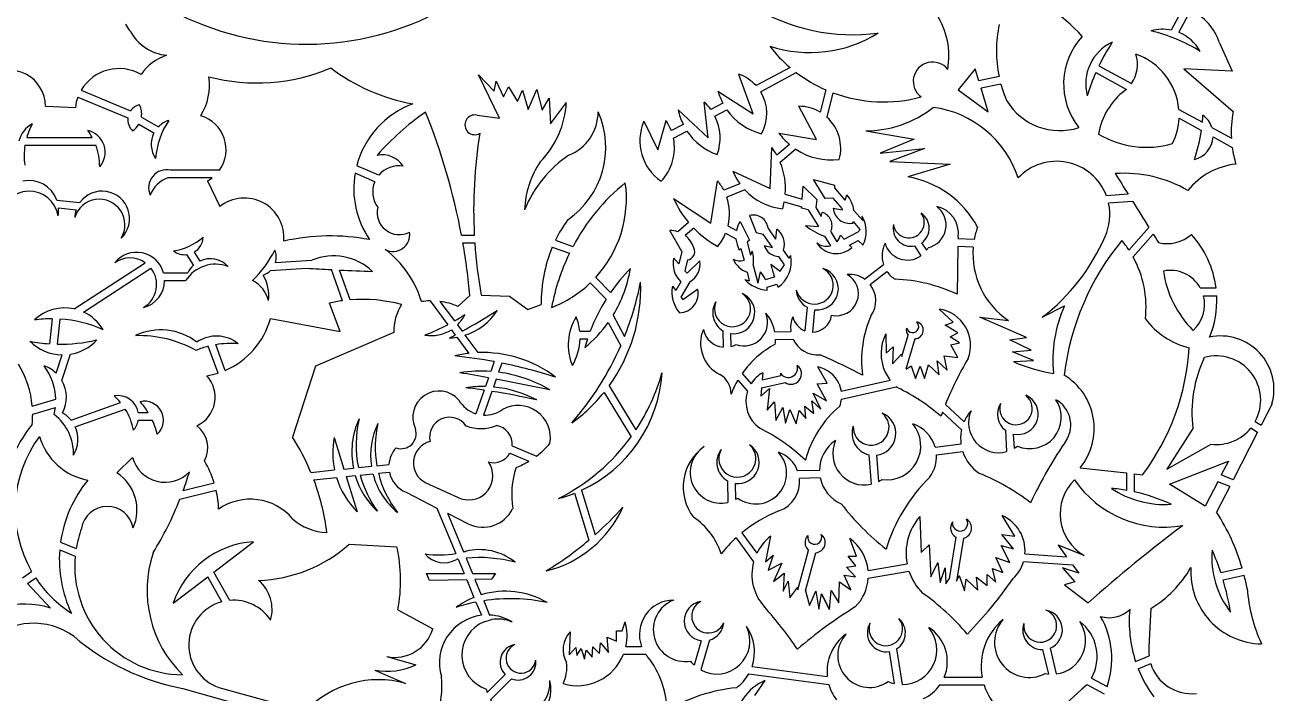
# Model space of a CAD drawing. Header units: millimetres. Extents: x 301 to 484, y 179 to 352.
# Drawn here: x 451.07 to 483.74, y 302.05 to 319.51 of the extents above; entities that cross this region are included whole.
import ezdxf

# ---------------------------------------------------------------- set-up
doc = ezdxf.new("R2010")
doc.units = ezdxf.units.MM

msp = doc.modelspace()

# ---------------------------------------------------------------- linework, layer by layer
for p, q in [((481.357, 319.956), (481.048, 319.377)), ((481.549, 319.89), (481.244, 319.319)), ((482.307, 319.044), (482.643, 318.307)), ((463.479, 317.077), (462.933, 318.206)), ((462.933, 318.206), (463.342, 317.785)), ((470.115, 317.193), (469.745, 318.221)), ((471.08, 318.401), (470.191, 317.928)), ((471.249, 318.265), (470.313, 317.766)), ((475.921, 318.369), (475.481, 317.819)), ((476.019, 318.05), (475.921, 318.369)), ((476.548, 318.161), (476.019, 318.05)), ((479.075, 318.265), (479.876, 317.827)), ((479.159, 318.447), (480.009, 317.982)), ((482.643, 318.307), (481.379, 318.363)), ((481.379, 318.363), (482.666, 317.251)), ((463.342, 317.785), (463.392, 318.045)), ((463.392, 318.045), (463.591, 317.636)), ((463.591, 317.636), (463.715, 317.896)), ((463.715, 317.896), (463.951, 317.512)), ((464.236, 317.301), (464.46, 317.822)), ((464.46, 317.822), (464.596, 317.288)), ((475.481, 317.819), (476.265, 317.241)), ((476.594, 317.966), (476.077, 317.858)), ((476.265, 317.241), (476.077, 317.858)), ((452.455, 317.625), (453.764, 317.083)), ((452.542, 317.806), (453.836, 317.269)), ((463.951, 317.512), (464.087, 317.809)), ((464.087, 317.809), (464.236, 317.301)), ((464.596, 317.288), (464.783, 317.598)), ((464.783, 317.598), (464.82, 316.929)), ((468.936, 316.564), (468.836, 317.493)), ((469.195, 317.782), (470.115, 317.193)), ((472.015, 317.816), (471.87, 317.232)), ((472.202, 317.74), (472.044, 317.103)), ((451.608, 317.391), (452.39, 317.355)), ((464.82, 316.929), (465.23, 317.487)), ((468.156, 317.293), (468.936, 316.564)), ((469.322, 317.466), (469.01, 317.299)), ((469.114, 317.129), (469.427, 317.295)), ((471.773, 316.514), (471.312, 317.387)), ((481.248, 317.305), (481.863, 316.968)), ((454.05, 316.915), (454.444, 316.69)), ((454.119, 317.106), (454.563, 316.853)), ((462.895, 317.152), (463.479, 317.077)), ((467.257, 316.994), (467.627, 316.245)), ((467.627, 316.245), (467.837, 317.014)), ((468.285, 316.914), (467.976, 316.749)), ((481.253, 317.074), (481.823, 316.762)), ((451.118, 316.567), (452.834, 316.567)), ((468.033, 316.553), (468.384, 316.74)), ((470.79, 316.684), (471.773, 316.514)), ((473.058, 316.743), (474.33, 316.526)), ((474.33, 316.526), (473.436, 316.16)), ((481.823, 316.762), (481.836, 316.755)), ((482.112, 316.832), (482.622, 316.553)), ((482.144, 316.587), (482.644, 316.313)), ((451.073, 316.367), (452.925, 316.367)), ((470.559, 315.24), (470.607, 316.308)), ((471.068, 316.385), (470.736, 316.105)), ((471.233, 316.262), (470.825, 315.918)), ((473.436, 316.16), (474.594, 316.286)), ((474.594, 316.286), (473.688, 315.943)), ((473.688, 315.943), (475.27, 315.874)), ((475.27, 315.874), (474.158, 315.542)), ((456.162, 315.717), (454.882, 315.717)), ((460.22, 315.415), (459.705, 315.635)), ((460.326, 315.588), (459.748, 315.834)), ((469.588, 315.689), (470.559, 315.24)), ((455.971, 315.517), (454.808, 315.517)), ((455.845, 315.435), (456.171, 314.764)), ((469.005, 314.331), (469.187, 315.434)), ((469.765, 315.362), (469.345, 315.195)), ((471.401, 314.96), (471.426, 315.297)), ((471.426, 315.297), (471.782, 314.95)), ((471.696, 315.476), (472.244, 315.327)), ((472, 314.98), (471.696, 315.476)), ((472.244, 315.327), (472.24, 315.26)), ((472.522, 314.932), (472.24, 315.26)), ((451.906, 314.934), (452.509, 314.87)), ((468.034, 314.974), (469.005, 314.331)), ((469.897, 315.199), (469.423, 315.011)), ((470.93, 314.886), (471.386, 314.756)), ((470.956, 315.087), (471.401, 314.96)), ((471.782, 314.95), (471.753, 314.738)), ((472.209, 314.988), (472, 314.98)), ((472.453, 314.705), (472.209, 314.988)), ((472.522, 314.932), (472.564, 315.074)), ((479.922, 315.089), (479.354, 315.048)), ((480.042, 314.897), (479.412, 314.852)), ((451.95, 314.729), (452.412, 314.679)), ((471.384, 314.72), (471.386, 314.756)), ((471.554, 314.679), (471.384, 314.72)), ((471.554, 314.679), (471.823, 314.246)), ((471.753, 314.738), (471.896, 314.508)), ((471.896, 314.508), (471.923, 314.613)), ((472.209, 314.724), (472.445, 314.677)), ((472.445, 314.677), (472.453, 314.705)), ((472.98, 314.398), (472.751, 314.664)), ((468.428, 314.347), (468.148, 314.106)), ((469.457, 314.265), (469.68, 314.141)), ((469.772, 314.373), (470.02, 313.89)), ((470.02, 314.53), (470.197, 314.086)), ((471.482, 314.271), (471.823, 314.246)), ((472.912, 314.169), (472.737, 314.373)), ((462.489, 314.016), (462.824, 314.016)), ((468.246, 313.595), (467.935, 314.137)), ((468.562, 314.199), (468.338, 314.006)), ((469.395, 314.071), (469.666, 313.92)), ((470.197, 314.086), (470.373, 314.046)), ((470.619, 313.696), (470.373, 314.046)), ((470.711, 313.913), (470.505, 314.206)), ((470.711, 313.913), (470.735, 314.178)), ((471.978, 313.995), (472.136, 313.742)), ((472.143, 314.109), (472.306, 313.847)), ((472.398, 314.019), (472.498, 313.911)), ((472.498, 313.911), (472.864, 314.107)), ((475.897, 313.907), (475.469, 313.919)), ((475.477, 313.964), (475.476, 313.919)), ((480.465, 314.222), (479.942, 313.63)), ((480.576, 314.046), (480.05, 313.451)), ((455.494, 313.573), (455.645, 313.34)), ((462.525, 313.816), (462.836, 313.816)), ((464.863, 313.701), (465.312, 313.545)), ((464.946, 313.884), (465.404, 313.725)), ((468.246, 313.595), (468.169, 313.268)), ((469.797, 313.673), (469.752, 313.629)), ((469.797, 313.673), (469.877, 313.363)), ((470.02, 313.89), (469.962, 313.834)), ((469.962, 313.834), (470.049, 313.498)), ((470.404, 313.744), (470.619, 313.696)), ((471.057, 313.42), (470.911, 313.629)), ((472.639, 313.76), (472.858, 313.877)), ((472.639, 313.76), (472.697, 313.698)), ((472.988, 313.754), (472.858, 313.877)), ((474.336, 313.735), (474.501, 313.477)), ((474.522, 313.815), (474.647, 313.622)), ((475.472, 313.719), (475.449, 312.473)), ((475.871, 313.708), (475.472, 313.719)), ((452.359, 312.089), (454.217, 313.297)), ((455.297, 313.509), (455.479, 313.229)), ((457.62, 313.305), (458.575, 313.365)), ((468.037, 313.415), (468.169, 313.268)), ((468.398, 313.369), (468.332, 313.086)), ((468.389, 313.022), (468.723, 313.344)), ((470.578, 313.26), (470.819, 313.078)), ((470.935, 313.246), (470.786, 313.459)), ((470.819, 313.078), (470.935, 313.246)), ((471.057, 313.42), (471.101, 313.483)), ((473.028, 312.869), (473.524, 313.254)), ((452.602, 312.008), (454.367, 313.156)), ((454.697, 313.036), (455.334, 313.036)), ((457.497, 313.096), (458.438, 313.156)), ((459.373, 312.304), (459.087, 313.118)), ((459.577, 312.326), (459.302, 313.107)), ((468.332, 313.086), (468.389, 313.022)), ((469.957, 313.051), (470.014, 312.828)), ((470.117, 313.233), (470.236, 312.77)), ((470.243, 312.768), (470.305, 313.061)), ((470.434, 312.855), (470.67, 312.93)), ((473.175, 312.73), (473.614, 313.071)), ((454.725, 312.836), (455.275, 312.836)), ((465.857, 312.769), (466.271, 312.344)), ((465.997, 312.912), (466.383, 312.515)), ((468.004, 312.685), (468.095, 312.569)), ((468.227, 312.795), (468.095, 312.569)), ((468.462, 312.8), (468.228, 312.4)), ((468.276, 312.339), (468.663, 312.608)), ((469.899, 312.858), (470.014, 312.828)), ((470.236, 312.77), (470.243, 312.768)), ((470.482, 312.66), (470.735, 312.74)), ((481.804, 312.644), (482.221, 312.644)), ((461.667, 312.3), (462.127, 311.677)), ((461.926, 312.286), (462.303, 311.775)), ((462.396, 312.157), (462.709, 312.437)), ((463.007, 312.45), (463.74, 312.426)), ((463.74, 312.426), (464.224, 312.078)), ((468.228, 312.4), (468.276, 312.339)), ((481.891, 312.43), (482.239, 312.43)), ((459.318, 311.497), (459.039, 312.244)), ((464.224, 312.078), (464.571, 312.202)), ((471.53, 312.132), (471.465, 311.52)), ((471.724, 312.07), (471.663, 311.484)), ((475.348, 311.745), (474.979, 312.083)), ((477.676, 311.872), (478.258, 312.171)), ((451.787, 311.833), (451.713, 311.179)), ((451.987, 311.826), (451.913, 311.17)), ((457.493, 311.842), (459.318, 311.497)), ((462.38, 311.671), (462.502, 311.505)), ((466.327, 311.737), (466.652, 311.128)), ((466.452, 311.928), (466.752, 311.366)), ((469.525, 311.631), (469.525, 311.625)), ((475.14, 311.669), (475.348, 311.745)), ((475.47, 311.462), (475.14, 311.669)), ((477.26, 311.344), (476.041, 311.873)), ((476.041, 311.873), (476.789, 311.789)), ((477.676, 311.872), (477.676, 311.872)), ((477.676, 311.872), (477.676, 311.872)), ((460.717, 311.476), (458.667, 310.593)), ((462.223, 311.546), (462.325, 311.408)), ((462.368, 311.35), (462.68, 310.929)), ((462.579, 311.402), (462.914, 310.948)), ((465.582, 311.506), (465.854, 311.506)), ((465.59, 311.306), (465.783, 311.306)), ((469.326, 311.521), (469.329, 311.09)), ((469.527, 311.449), (469.529, 311.104)), ((470.684, 311.493), (471.103, 311.496)), ((470.702, 311.293), (471.163, 311.296)), ((473.582, 311.439), (473.59, 310.932)), ((474.002, 310.846), (474.165, 311.401)), ((474.116, 310.524), (474.348, 311.313)), ((475.271, 311.362), (475.47, 311.462)), ((475.509, 311.201), (475.271, 311.362)), ((476.831, 311.285), (477.26, 311.344)), ((477.386, 311.016), (476.831, 311.285)), ((456.121, 310.414), (455.865, 311.114)), ((456.309, 310.483), (456.063, 311.156)), ((465.714, 311.077), (465.714, 311.077)), ((473.59, 310.932), (473.774, 311.101)), ((473.774, 311.101), (473.759, 310.656)), ((475.286, 311.155), (475.509, 311.201)), ((475.47, 310.817), (475.286, 311.155)), ((476.898, 310.966), (477.386, 311.016)), ((477.445, 310.739), (476.898, 310.966)), ((451.889, 310.408), (452.045, 310.89)), ((452.037, 310.218), (452.261, 310.906)), ((463.345, 310.712), (463.255, 310.456)), ((463.543, 310.673), (463.459, 310.435)), ((473.759, 310.656), (473.997, 310.909)), ((473.997, 310.909), (474.002, 310.846)), ((474.595, 310.273), (474.703, 310.633)), ((474.703, 310.633), (474.979, 310.365)), ((474.979, 310.365), (474.925, 310.733)), ((474.925, 310.733), (475.186, 310.487)), ((475.186, 310.487), (475.11, 310.863)), ((475.11, 310.863), (475.47, 310.817)), ((476.924, 310.714), (477.445, 310.739)), ((458.667, 310.593), (458.067, 308.738)), ((469.826, 310.4), (470.062, 310.135)), ((470.365, 310.423), (470.35, 310.238)), ((470.35, 310.238), (470.836, 310.347)), ((472.049, 310.153), (471.805, 310.577)), ((473.568, 310.44), (473.673, 310.261)), ((474.113, 310.514), (474.25, 310.602)), ((474.25, 310.602), (474.357, 310.273)), ((474.357, 310.273), (474.48, 310.595)), ((474.48, 310.595), (474.595, 310.273)), ((463.196, 310.29), (463.114, 310.061)), ((463.395, 310.253), (463.322, 310.048)), ((466.346, 310.079), (467.05, 308.929)), ((469.714, 310.226), (469.969, 309.938)), ((470.332, 310.029), (470.314, 309.807)), ((470.314, 309.807), (470.545, 310.012)), ((470.332, 310.029), (470.951, 310.168)), ((470.545, 310.012), (470.481, 309.447)), ((471.792, 310.128), (472.049, 310.153)), ((472.037, 309.691), (471.792, 310.128)), ((472.361, 310.13), (472.418, 309.938)), ((472.418, 309.937), (473.698, 310.227)), ((472.425, 309.734), (473.859, 310.058)), ((451.264, 309.547), (451.882, 309.729)), ((463.081, 309.966), (462.863, 309.35)), ((463.282, 309.935), (463.062, 309.314)), ((466.216, 309.909), (466.925, 308.75)), ((470.481, 309.447), (470.674, 309.665)), ((470.674, 309.665), (470.712, 309.177)), ((471.702, 309.357), (471.651, 309.691)), ((471.651, 309.691), (471.882, 309.473)), ((471.882, 309.473), (471.689, 309.884)), ((471.689, 309.884), (472.037, 309.691)), ((451.274, 309.341), (451.872, 309.517)), ((452.278, 309.184), (453.573, 309.643)), ((452.387, 309.011), (453.694, 309.474)), ((454.037, 309.38), (454.295, 309.38)), ((470.712, 309.177), (470.892, 309.511)), ((470.892, 309.511), (470.957, 309.1)), ((470.957, 309.1), (471.072, 309.46)), ((471.072, 309.46), (471.239, 309.087)), ((471.239, 309.087), (471.317, 309.434)), ((471.317, 309.434), (471.497, 309.229)), ((471.497, 309.229), (471.471, 309.55)), ((471.471, 309.55), (471.702, 309.357)), ((475.066, 309.394), (475.564, 308.93)), ((475.144, 309.595), (475.631, 309.141)), ((483.684, 309.607), (483.398, 309.049)), ((454.037, 309.18), (454.403, 309.18)), ((475.754, 309.026), (475.773, 309.009)), ((483.243, 309.144), (483.398, 309.049)), ((459.159, 308.727), (459.415, 307.906)), ((476.712, 308.918), (476.744, 308.361)), ((476.918, 308.821), (476.94, 308.445)), ((481.616, 308.966), (480.93, 307.899)), ((483.307, 308.87), (482.67, 307.626)), ((483.131, 308.978), (483.307, 308.87)), ((463.814, 308.513), (464.452, 308.245)), ((474.877, 308.476), (475.551, 308.561)), ((474.91, 308.279), (475.595, 308.365)), ((480.93, 307.899), (482.095, 308.554)), ((453.887, 308.207), (453.474, 307.808)), ((460.274, 307.992), (460.592, 308.024)), ((463.754, 308.321), (464.253, 308.112)), ((473.138, 308.279), (473.198, 307.508)), ((473.339, 308.267), (473.393, 307.578)), ((481.006, 307.506), (482.544, 308.115)), ((482.544, 308.115), (482.357, 307.753)), ((458.551, 307.819), (459.165, 307.881)), ((459.415, 307.906), (459.661, 307.93)), ((459.476, 307.711), (459.71, 307.734)), ((459.476, 307.711), (459.763, 306.789)), ((459.791, 307.943), (460.133, 307.978)), ((459.838, 307.747), (460.173, 307.781)), ((460.316, 307.795), (460.604, 307.824)), ((471.849, 307.871), (471.276, 307.86)), ((478.669, 307.938), (479.883, 307.804)), ((479.883, 307.804), (479.883, 307.348)), ((480.083, 307.782), (480.301, 307.757)), ((480.083, 307.782), (480.083, 307.309)), ((482.67, 307.626), (482.357, 307.753)), ((455.212, 307.348), (456.02, 307.545)), ((458.628, 307.626), (459.216, 307.685)), ((461.552, 307.547), (462.483, 307.129)), ((469.442, 307.6), (469.452, 307.034)), ((469.643, 307.531), (469.651, 307.109)), ((471.869, 307.672), (471.324, 307.661)), ((481.934, 306.934), (481.006, 307.506)), ((482.264, 307.574), (481.934, 306.934)), ((482.579, 307.447), (482.235, 306.777)), ((482.579, 307.447), (482.264, 307.574)), ((455.126, 307.121), (456.071, 307.352)), ((461.039, 307.299), (461.847, 306.887)), ((465.443, 307.271), (465.817, 306.046)), ((465.628, 307.35), (465.982, 306.189)), ((461.847, 306.887), (462.34, 305.697)), ((462.118, 306.749), (462.666, 306.469)), ((462.121, 306.748), (462.54, 305.739)), ((474.47, 306.661), (474.512, 305.727)), ((476.956, 306.149), (476.624, 306.689)), ((469.67, 306.111), (470.126, 305.482)), ((469.822, 306.242), (470.211, 305.706)), ((470.573, 306.149), (470.44, 305.477)), ((472.821, 305.625), (472.644, 306.089)), ((475.417, 306.128), (475.238, 305.036)), ((475.615, 306.099), (475.431, 304.973)), ((476.928, 305.817), (476.617, 306.197)), ((476.617, 306.197), (476.956, 306.149)), ((451.981, 305.791), (452.387, 305.625)), ((452.004, 305.997), (452.414, 305.83)), ((456.011, 305.211), (457.046, 306.006)), ((459.555, 305.941), (460.8, 305.87)), ((471.283, 304.75), (471.566, 305.78)), ((474.512, 305.727), (474.719, 305.921)), ((474.719, 305.921), (474.761, 305.09)), ((476.831, 305.464), (476.603, 305.907)), ((476.603, 305.907), (476.928, 305.817)), ((478.772, 305.646), (478.088, 305.912)), ((478.088, 305.912), (478.312, 305.612)), ((462.401, 305.551), (462.558, 305.172)), ((462.607, 305.576), (462.775, 305.172)), ((470.44, 305.477), (470.637, 305.654)), ((470.637, 305.654), (470.509, 305.26)), ((470.509, 305.26), (470.865, 305.447)), ((470.865, 305.447), (470.647, 304.964)), ((471.482, 304.72), (471.757, 305.719)), ((472.801, 305.378), (472.603, 305.625)), ((472.603, 305.625), (472.821, 305.625)), ((473.122, 305.256), (474.139, 305.431)), ((474.761, 305.09), (474.948, 305.464)), ((474.948, 305.464), (475.003, 304.938)), ((476.644, 305.201), (476.464, 305.595)), ((476.464, 305.595), (476.831, 305.464)), ((477.187, 305.489), (478.47, 305.401)), ((477.224, 305.687), (478.312, 305.612)), ((451.004, 305.061), (451.247, 305.229)), ((454.95, 304.396), (455.851, 305.088)), ((456.22, 304.436), (455.851, 305.088)), ((456.429, 304.473), (456.011, 305.211)), ((461.573, 305.172), (462.558, 305.172)), ((461.649, 304.991), (461.573, 305.172)), ((462.775, 305.172), (463.377, 305.172)), ((463.377, 305.172), (463.272, 305.029)), ((470.647, 304.964), (470.924, 305.181)), ((470.924, 305.181), (470.904, 304.717)), ((472.673, 304.746), (472.495, 305.131)), ((472.495, 305.131), (472.791, 305.092)), ((472.554, 305.339), (472.801, 305.378)), ((472.791, 305.092), (472.554, 305.339)), ((473.125, 305.054), (474.19, 305.237)), ((475.003, 304.938), (475.135, 305.319)), ((475.135, 305.319), (475.156, 304.904)), ((475.431, 304.973), (475.502, 305.125)), ((475.502, 305.125), (475.64, 304.724)), ((475.987, 304.737), (475.959, 305.083)), ((475.959, 305.083), (476.236, 304.862)), ((476.236, 304.862), (476.236, 305.146)), ((476.236, 305.146), (476.464, 304.952)), ((476.464, 304.952), (476.374, 305.305)), ((476.374, 305.305), (476.644, 305.201)), ((478.634, 305.181), (478.208, 305.327)), ((478.208, 305.327), (478.527, 304.955)), ((478.47, 305.401), (478.634, 305.181)), ((482.343, 305.202), (482.902, 305.327)), ((482.403, 305.011), (482.955, 305.134)), ((451.142, 304.913), (451.353, 305.059)), ((451.737, 304.273), (451.142, 304.913)), ((462.624, 305.013), (461.649, 304.991)), ((462.624, 305.013), (462.815, 304.552)), ((463.272, 305.029), (462.838, 305.018)), ((462.838, 305.018), (463.004, 304.619)), ((470.904, 304.717), (471.033, 304.973)), ((471.033, 304.973), (471.072, 304.539)), ((471.072, 304.539), (471.28, 304.816)), ((471.28, 304.816), (471.283, 304.75)), ((472.356, 304.411), (472.376, 304.954)), ((472.376, 304.954), (472.673, 304.746)), ((475.156, 304.904), (475.238, 305.036)), ((475.64, 304.724), (475.689, 305.028)), ((475.689, 305.028), (475.987, 304.737)), ((478.527, 304.955), (478.261, 304.875)), ((478.261, 304.875), (478.873, 304.41)), ((462.867, 304.427), (463.01, 304.082)), ((463.069, 304.463), (463.224, 304.089)), ((471.482, 304.72), (471.586, 304.342)), ((471.586, 304.342), (471.754, 304.717)), ((471.754, 304.717), (471.833, 304.243)), ((471.833, 304.243), (471.902, 304.648)), ((471.902, 304.648), (472.109, 304.233)), ((472.109, 304.233), (471.902, 304.648)), ((472.109, 304.233), (472.159, 304.727)), ((472.159, 304.727), (472.356, 304.411)), ((460.823, 304.223), (461.736, 303.726)), ((480.514, 304.259), (480.464, 303.261)), ((463.08, 303.912), (463.273, 303.969)), ((466.688, 303.68), (466.765, 303.915)), ((465.334, 303.652), (465.301, 303.052)), ((466.33, 303.111), (466.298, 303.509)), ((466.298, 303.509), (466.542, 303.404)), ((466.542, 303.404), (466.542, 303.68)), ((466.542, 303.68), (466.688, 303.68)), ((465.301, 303.052), (465.482, 303.241)), ((465.482, 303.241), (465.507, 303.036)), ((465.507, 303.036), (465.614, 303.217)), ((465.614, 303.217), (465.704, 302.937)), ((465.704, 302.937), (465.747, 303.17)), ((465.747, 303.17), (465.906, 302.989)), ((465.906, 302.989), (465.92, 303.261)), ((465.92, 303.261), (466.094, 303.087)), ((466.094, 303.087), (466.127, 303.363)), ((466.127, 303.363), (466.33, 303.111)), ((466.788, 303.268), (467.197, 303.268)), ((468.76, 303.418), (468.574, 302.779)), ((468.973, 303.433), (468.747, 302.655)), ((473.676, 303.133), (473.806, 302.297)), ((473.867, 303.205), (474.012, 302.273)), ((477.683, 303.186), (477.838, 302.546)), ((477.879, 303.224), (478.043, 302.549)), ((460.539, 303.003), (461.298, 302.79)), ((466.728, 303.068), (467.302, 303.068)), ((480.117, 302.874), (480.468, 303.019)), ((480.185, 302.686), (480.511, 302.821)), ((460.219, 302.647), (461.025, 302.304)), ((463.16, 302.064), (463.627, 302.538)), ((470.001, 302.556), (472.092, 302.278)), ((470.086, 302.746), (472.053, 302.485)), ((455.2, 302.173), (457.388, 301.547)), ((456.146, 302.198), (457.498, 301.822)), ((463.251, 301.871), (463.795, 302.424)), ((470.421, 302.381), (470.154, 301.988)), ((475, 302.262), (476.155, 302.262)), ((475.111, 302.462), (476.105, 302.462)), ((478.845, 302.272), (479.298, 302.03)), ((478.96, 302.437), (479.372, 302.218))]:
    msp.add_line(p, q)
for centre, radius, start, end in [((475.437, 316.241), 4.43, 42.1448, 72.9582), ((458.432, 326.488), 7.48, 238.2326, 295.218), ((472.725, 324.272), 5.015, 238.2714, 277.5938), ((473.222, 318.703), 2.012, 349.921, 32.7182), ((481.014, 318.648), 1.352, 17.0419, 66.718), ((447.441, 315.201), 7.616, 33.1003, 34.6454), ((479.777, 318.835), 3.299, 167.8803, 191.7924), ((454.891, 319.923), 1.209, 207.7113, 264.6105), ((471.596, 322.189), 3.398, 252.0561, 301.8238), ((480.064, 317.97), 1.83, 137.1789, 218.5771), ((480.828, 318.287), 1.112, 78.5564, 105.9711), ((479.486, 315.068), 4.412, 58.3181, 76.4193), ((480.828, 318.287), 1.112, 28.7663, 68.0334), ((473.527, 321.276), 3.776, 217.9219, 229.5927), ((480.011, 317.973), 1.199, 114.8265, 195.06), ((483.989, 316.114), 5.364, 146.6615, 154.2152), ((455.14, 317.547), 1.226, 107.1657, 146.9717), ((474.807, 318.039), 0.504, 38.1676, 234.1206), ((479.285, 318.484), 0.881, 325.2485, 17.4592), ((479.56, 317.151), 1.695, 5.2108, 70.5077), ((450.662, 317.385), 0.946, 0.3829, 183.5978), ((453.533, 317.22), 1.151, 59.8237, 149.4197), ((454.364, 317.943), 1.534, 328.4934, 8.0364), ((457.137, 322.968), 4.971, 255.3958, 292.8663), ((462.152, 322.514), 5.152, 233.2317, 259.5464), ((469.39, 317.197), 1.084, 42.3959, 70.8858), ((473.527, 321.276), 3.776, 232.8956, 246.3854), ((483.989, 316.114), 5.364, 156.3568, 163.225), ((479.777, 318.835), 3.299, 195.268, 203.3021), ((479.285, 318.484), 0.881, 309.0126, 311.8771), ((453.533, 317.22), 1.151, 159.4007, 173.2663), ((467.989, 316.556), 1.263, 36.0509, 47.8658), ((470.744, 318.22), 1.609, 195.7981, 207.9573), ((469.39, 317.197), 1.084, 330.5811, 31.68), ((473.527, 321.276), 3.776, 249.4517, 285.1134), ((478.137, 318.382), 1.631, 211.5041, 287.6919), ((480.927, 316.362), 1.803, 127.0827, 170.5385), ((454.164, 317.035), 0.403, 103.2499, 144.3976), ((453.585, 317.191), 0.54, 350.9359, 25.8767), ((462.026, 315.236), 2.355, 110.0666, 165.2816), ((465.386, 311.656), 6.769, 124.5287, 138.9176), ((445.804, 310.887), 16.976, 10.623, 21.9519), ((462.842, 317.613), 2.391, 315.484, 356.9801), ((463.98, 316.306), 2.281, 304.3394, 24.1441), ((464.857, 317.233), 1.205, 291.1569, 0.2617), ((469.686, 317.599), 1.56, 191.3248, 206.0707), ((470.744, 318.22), 1.609, 215.0977, 255.2661), ((471.305, 316.285), 1.102, 59.1771, 89.6477), ((473.038, 319.655), 2.912, 270.3904, 307.8748), ((474.463, 314.657), 2.724, 18.403, 82.3472), ((485.606, 316.715), 2.989, 169.6708, 183.1053), ((451.595, 316.308), 0.701, 118.1351, 166.0224), ((452.812, 316.083), 1.762, 151.438, 164.0431), ((454.164, 317.035), 0.403, 173.1543, 226.5057), ((453.585, 317.191), 0.54, 303.8788, 329.2845), ((456.588, 315.855), 2.106, 146.5285, 175.3894), ((455.024, 316.394), 0.651, 107.2376, 135.1885), ((455.402, 316.252), 0.929, 324.8525, 73.1008), ((462.835, 316.901), 0.258, 76.5407, 301.42), ((468.438, 316.484), 1.286, 156.6596, 235.3541), ((466.799, 316.3), 1.259, 20.9181, 34.5356), ((467.989, 316.556), 1.263, 340.0332, 26.9491), ((471.305, 316.285), 1.102, 344.6172, 47.9052), ((479.56, 317.151), 1.695, 334.0607, 357.3993), ((477.274, 317.441), 4.614, 354.1117, 356.449), ((481.488, 316.627), 0.657, 18.1225, 53.508), ((451.394, 315.795), 1.634, 28.2134, 36.0561), ((452.582, 316.185), 0.587, 319.4467, 76.9149), ((455.024, 316.394), 0.651, 152.9673, 214.6803), ((475.229, 314.673), 12.423, 170.7016, 183.0312), ((466.799, 316.3), 1.259, 316.1079, 11.6141), ((469.686, 317.599), 1.56, 213.4234, 250.8883), ((472.173, 317.695), 1.713, 216.1532, 229.8448), ((480.405, 318.782), 2.468, 239.3885, 285.9714), ((477.274, 317.441), 4.614, 341.6867, 351.4429), ((481.488, 316.627), 0.657, 284.6277, 356.4458), ((452.812, 316.083), 1.762, 170.7109, 187.6557), ((451.394, 315.795), 1.634, 0.3055, 20.5102), ((469.125, 315.224), 1.837, 28.6534, 36.1536), ((472.173, 317.695), 1.713, 236.7169, 276.5324), ((485.606, 316.715), 2.989, 187.7358, 196.3376), ((460.422, 315.481), 0.638, 31.9332, 102.5378), ((467.146, 313.429), 3.26, 124.6626, 157.3637), ((466.579, 314.578), 2.444, 146.2473, 177.5353), ((469.125, 315.224), 1.837, 355.6996, 22.1983), ((478.054, 314.559), 1.389, 20.6091, 136.4248), ((482.945, 314.005), 1.881, 96.3336, 141.0583), ((454.778, 315.258), 0.471, 77.1458, 204.7552), ((462.026, 315.236), 2.355, 170.2378, 214.5274), ((460.847, 315.148), 0.681, 80.07, 139.8335), ((471.045, 316.266), 1.567, 201.5838, 215.2107), ((473.745, 313.05), 2.526, 27.7206, 80.5728), ((479.812, 312.299), 3.336, 59.9596, 93.8964), ((829.903, 533.838), 412.721, 211.91857, 212.00669), ((451.173, 314.67), 0.779, 19.8443, 101.7031), ((455.056, 314.81), 0.749, 109.3393, 160.4656), ((455.402, 316.252), 0.929, 298.4579, 307.7316), ((460.847, 315.148), 0.681, 156.9059, 216.2663), ((470.258, 311.129), 5.504, 129.2885, 151.8643), ((463.754, 314.974), 3.047, 317.4034, 7.8244), ((468.152, 314.579), 1.343, 27.2952, 39.5527), ((451.182, 314.403), 0.765, 8.7911, 174.8713), ((453.016, 314.285), 0.671, 328.8073, 162.7747), ((453.091, 314.452), 0.717, 314.1218, 144.3056), ((456.813, 313.956), 1.032, 354.8115, 128.4719), ((470.48, 316.074), 2.682, 204.2318, 220.0864), ((468.152, 314.579), 1.343, 346.475, 18.7517), ((471.045, 316.266), 1.567, 222.878, 264.2124), ((469.125, 315.224), 1.837, 343.6316, 349.3893), ((471.971, 314.556), 0.787, 7.8487, 41.1358), ((829.903, 533.838), 412.721, 212.03812, 212.14866), ((451.173, 314.67), 0.779, 348.8909, 4.3181), ((453.091, 314.452), 0.717, 161.4954, 177.4602), ((460.862, 314.612), 0.581, 166.6943, 297.5494), ((471.811, 314.264), 0.367, 335.0928, 72.2034), ((472.642, 314.76), 0.434, 184.7921, 281.3649), ((474.186, 314.349), 0.404, 187.5197, 36.7163), ((474.247, 314.199), 0.472, 305.7225, 56.1377), ((474.556, 314.281), 0.605, 282.8059, 53.314), ((474.767, 314.065), 0.717, 351.9405, 77.9116), ((478.054, 314.559), 1.389, 335.5299, 12.1595), ((468.297, 312.255), 3.726, 144.4188, 154.0808), ((470.417, 313.984), 0.754, 148.8889, 167.9754), ((470.12, 314.155), 0.388, 7.5739, 104.8478), ((472.523, 315.562), 1.659, 231.1236, 250.8298), ((471.971, 314.556), 0.787, 343.6622, 346.5627), ((472.26, 314.112), 0.811, 333.8145, 29.4245), ((472.546, 314.403), 0.434, 359.347, 14.346), ((474.247, 314.199), 0.472, 168.0983, 280.9364), ((477.967, 313.532), 2.104, 160.7713, 169.7223), ((454.692, 315.195), 1.612, 279.5148, 310.2565), ((455.251, 313.99), 0.483, 300.2739, 357.0151), ((459.056, 308.441), 5.556, 79.3211, 102.6359), ((460.699, 314.031), 0.437, 242.0137, 8.6353), ((467.952, 313.5), 0.637, 72.0889, 91.5029), ((467.952, 313.5), 0.637, 16.75, 52.6387), ((470.48, 316.074), 2.682, 224.3612, 241.1908), ((468.152, 314.579), 1.343, 320.4473, 337.7636), ((470.417, 313.984), 0.754, 184.8958, 208.0936), ((470.44, 313.781), 0.494, 342.0831, 53.41), ((472.028, 314.106), 0.38, 316.9539, 346.6148), ((472.546, 314.403), 0.434, 317.0955, 327.561), ((474.414, 316.104), 5.343, 307.6245, 336.6185), ((829.903, 533.838), 412.721, 212.1776, 212.21369), ((480.946, 314.738), 0.941, 255.7836, 312.0565), ((479.688, 312.32), 2.553, 7.2829, 42.3287), ((455.251, 313.99), 0.483, 232.7562, 275.53), ((454.929, 314.985), 3.003, 314.2909, 333.1537), ((457.139, 313.449), 0.503, 343.3222, 20.9609), ((458.86, 311.492), 2.702, 16.9562, 52.8074), ((445.804, 310.887), 16.976, 5.2403, 9.9369), ((475.229, 314.673), 12.423, 183.9553, 190.3074), ((468.297, 312.255), 3.726, 157.1697, 180.8081), ((468.374, 313.581), 0.213, 276.4752, 28.6696), ((469.765, 313.681), 0.338, 327.0387, 345.4105), ((469.376, 313.365), 0.752, 349.881, 17.9108), ((470.801, 313.877), 0.418, 198.4466, 267.9218), ((472.028, 314.106), 0.38, 228.5586, 286.398), ((472.287, 314.132), 0.597, 211.3021, 313.3474), ((474.219, 313.481), 0.731, 153.5963, 198.0591), ((474.15, 313.976), 0.61, 196.2062, 305.1476), ((474.15, 313.976), 0.61, 324.4502, 332.1459), ((477.967, 313.532), 2.104, 175.2018, 235.9551), ((485.06, 309.52), 6.865, 140.5863, 172.9843), ((477.678, 312.137), 2.712, 33.4171, 39.9666), ((453.993, 312.838), 0.732, 15.6765, 141.4857), ((453.821, 312.727), 0.694, 55.225, 125.2526), ((456.063, 312.312), 0.946, 69.8606, 146.6951), ((455.918, 312.749), 0.652, 43.8466, 114.8014), ((459.137, 311.978), 1.497, 46.9268, 112.0393), ((470.258, 311.129), 5.504, 153.9667, 169.5254), ((468.681, 313.274), 0.66, 167.6142, 226.5288), ((468.183, 313.269), 0.545, 300.7737, 7.9426), ((469.765, 313.681), 0.338, 238.4139, 289.2749), ((470.177, 313.656), 0.644, 204.0619, 250.0644), ((475.089, 314.339), 4.639, 193.4495, 197.6874), ((470.278, 313.333), 0.836, 305.7704, 10.3463), ((477.678, 312.137), 2.712, 353.5525, 28.9892), ((453.821, 312.727), 0.694, 300.5046, 38.1765), ((455.918, 312.749), 0.652, 132.457, 153.8338), ((457.139, 313.449), 0.503, 288.8657, 315.4962), ((456.402, 312.44), 1.045, 352.668, 30.6705), ((462.033, 368.502), 55.463, 266.284, 266.9547), ((462.033, 368.502), 55.463, 267.178, 268.0636), ((470.263, 309.835), 4.716, 135.3269, 145.3587), ((463.526, 313.72), 3.431, 328.5122, 350.4414), ((469.795, 312.595), 0.691, 22.0657, 42.388), ((471.719, 312.706), 0.491, 194.5703, 63.4778), ((471.793, 312.615), 0.55, 262.8228, 74.6937), ((472.293, 312.487), 0.575, 257.2509, 60.702), ((472.637, 312.306), 0.686, 55.2207, 95.2176), ((474.219, 313.481), 0.731, 214.1175, 237.4192), ((481.025, 312.202), 0.896, 29.5121, 101.744), ((483.58, 313.481), 2.767, 188.3456, 224.8246), ((453.993, 312.838), 0.732, 284.2715, 359.8254), ((455.918, 312.749), 0.652, 172.2952, 172.7091), ((456.654, 312.119), 0.807, 13.4149, 62.5422), ((463.754, 314.974), 3.047, 290.9895, 313.6407), ((462.848, 312.624), 4.326, 323.9673, 2.2249), ((459.447, 314.287), 7.867, 338.206, 349.0446), ((468.833, 312.532), 0.843, 169.5538, 220.1073), ((468.18, 312.488), 0.498, 270.9427, 13.9706), ((470.556, 313.477), 0.902, 223.2388, 265.4467), ((469.795, 312.595), 0.691, 358.4645, 5.3732), ((475.089, 314.339), 4.639, 200.1587, 201.2871), ((472.637, 312.306), 0.686, 324.6066, 38.24), ((473.689, 308.739), 4.128, 64.7752, 88.1067), ((459.906, 308.355), 3.984, 97.69, 102.5585), ((459.906, 308.355), 3.984, 75.2144, 94.7361), ((461.704, 310.559), 1.741, 91.2138, 98.5628), ((461.704, 310.559), 1.741, 66.5872, 82.6733), ((470.263, 309.835), 4.716, 147.8468, 159.2356), ((469.608, 311.992), 0.549, 148.6958, 239.1611), ((469.575, 312.096), 0.473, 157.3921, 57.4976), ((469.608, 311.992), 0.549, 261.5216, 66.1939), ((471.793, 312.615), 0.55, 183.3544, 241.4016), ((481.025, 312.202), 0.896, 311.4262, 14.7044), ((479.688, 312.32), 2.553, 337.7303, 2.4639), ((452.115, 310.946), 1.169, 77.9338, 132.9102), ((452.115, 310.946), 1.169, 31.0179, 65.3647), ((462.026, 311.503), 1.309, 147.4651, 181.2243), ((459.446, 316.754), 5.741, 299.8538, 303.0582), ((461.694, 312.376), 0.984, 314.1944, 333.8242), ((453.463, 327.849), 18.677, 298.9466, 302.2208), ((462.101, 312.895), 1.568, 287.7274, 327.3027), ((469.876, 311.743), 0.617, 250.6965, 22.3167), ((469.681, 311.301), 1.021, 10.8274, 41.4204), ((474.846, 311.136), 0.957, 339.096, 81.9684), ((481.461, 310.74), 3.508, 155.916, 185.5009), ((451.773, 308.526), 3.307, 89.7705, 97.8962), ((451.773, 308.526), 3.307, 66.0319, 86.2943), ((455.504, 312.381), 2.061, 292.9911, 344.836), ((459.446, 316.754), 5.741, 291.3186, 297.8399), ((466.636, 311.152), 1.358, 147.5889, 203.3536), ((464.145, 311.349), 1.446, 6.2452, 21.5373), ((463.526, 313.72), 3.431, 309.615, 324.7104), ((471.81, 311.601), 0.715, 156.7265, 188.4432), ((471.656, 311.999), 0.516, 192.9888, 248.3133), ((471.656, 311.999), 0.516, 270.7498, 351.819), ((475.886, 310.735), 2.936, 156.4209, 187.3049), ((474.283, 311.634), 0.162, 195.9, 45.9833), ((474.343, 311.535), 0.222, 271.4037, 76.0661), ((482.022, 313.071), 2.063, 216.9067, 255.7595), ((454.628, 310.003), 1.539, 52.2682, 115.5653), ((454.049, 308.288), 3.104, 61.1104, 91.57), ((456.082, 310.49), 0.892, 50.3957, 125.0724), ((461.694, 312.376), 0.984, 260.5526, 302.5207), ((453.463, 327.849), 18.677, 297.8087, 298.3273), ((462.101, 312.895), 1.568, 272.7268, 279.8011), ((464.145, 311.349), 1.446, 329.4053, 358.3064), ((470.263, 309.835), 4.716, 161.8133, 164.7294), ((469.646, 311.193), 0.907, 156.708, 243.8898), ((469.388, 311.675), 0.588, 192.1264, 264.2298), ((469.681, 311.301), 1.021, 352.5586, 359.5471), ((471.81, 311.601), 0.715, 205.2187, 274.6739), ((474.6, 310.925), 1.14, 153.2077, 205.1401), ((474.343, 311.535), 0.222, 165.8172, 217.1669), ((482.34, 309.987), 1.396, 344.2129, 101.9635), ((451.999, 315.354), 4.185, 258.9822, 266.0783), ((452.06, 312.105), 1.216, 224.9359, 269.3089), ((451.999, 315.354), 4.185, 268.8231, 283.1643), ((452.06, 312.105), 1.216, 279.5195, 317.2106), ((456.439, 308.907), 2.28, 104.5735, 112.9881), ((456.439, 308.907), 2.28, 84.6562, 99.4965), ((459.447, 314.287), 7.867, 318.8357, 336.3268), ((469.388, 311.675), 0.588, 283.8507, 298.9381), ((471.894, 308.942), 2.53, 118.3186, 144.8099), ((475.441, 311.418), 6.084, 323.0125, 356.7377), ((448.756, 309.329), 2.518, 4.9722, 31.5067), ((463.048, 307.815), 3.135, 96.7532, 103.6208), ((460.925, 297.707), 13.228, 79.4579, 83.9888), ((463.048, 307.815), 3.135, 52.6517, 92.449), ((460.925, 297.707), 13.228, 72.2836, 78.582), ((465.301, 295.681), 16.565, 62.402, 66.6419), ((483.104, 306.39), 8.581, 149.1215, 158.0724), ((478.614, 314.493), 4.141, 245.8986, 261.0288), ((484.923, 309.384), 3.333, 154.5248, 187.2206), ((482.23, 309.704), 1.158, 331.0532, 105.8267), ((451.277, 309.778), 0.879, 45.8495, 70.4111), ((450.391, 309.694), 1.491, 1.3444, 37.6987), ((455.224, 309.783), 0.823, 294.8658, 43.0811), ((455.504, 312.381), 2.061, 278.9509, 287.43), ((462.997, 306.92), 3.546, 85.8307, 98.9458), ((451.229, 244.995), 66.382, 79.61452, 80.27203), ((462.997, 306.92), 3.546, 59.5343, 82.5041), ((464.11, 310.647), 3.629, 294.7257, 356.378), ((462.661, 311.841), 5.266, 326.4363, 344.3194), ((468.957, 309.876), 0.58, 358.3611, 59.9502), ((470.789, 309.673), 0.862, 119.4806, 147.5873), ((471.034, 310.547), 0.246, 214.7738, 15.9791), ((471.106, 310.395), 0.275, 177.4507, 189.9807), ((471.106, 310.395), 0.275, 235.642, 53.3023), ((471.646, 309.811), 0.783, 24.0467, 78.2431), ((477.408, 308.965), 1.627, 320.8512, 58.9384), ((451.277, 309.778), 0.879, 332.4334, 30.061), ((463.038, 307.008), 3.054, 88.5608, 98.2197), ((460.299, 291.025), 19.144, 81.6433, 83.0922), ((463.038, 307.008), 3.054, 62.3302, 84.6546), ((451.229, 244.995), 66.382, 78.20812, 79.43973), ((471.894, 308.942), 2.53, 149.5146, 158.7351), ((474.6, 310.925), 1.14, 215.6101, 217.749), ((474.6, 310.925), 1.14, 229.4825, 231.9372), ((471.8, 305.619), 4.882, 48.6458, 64.5615), ((453.5, 309.281), 0.546, 10.448, 100.2626), ((452.355, 308.637), 1.58, 39.542, 48.4069), ((454.195, 309.181), 0.498, 312.6481, 103.1022), ((452.58, 308.327), 2.013, 31.5572, 41.7183), ((461.9, 309.259), 0.686, 41.0094, 206.1614), ((463.101, 310.102), 0.788, 209.8936, 252.4369), ((460.299, 291.025), 19.144, 77.4577, 81.0339), ((462.848, 312.624), 4.326, 305.6553, 321.128), ((470.789, 309.673), 0.862, 162.0986, 234.4352), ((471.646, 309.811), 0.783, 340.5153, 354.3569), ((471.646, 309.811), 0.783, 9.3044, 9.3591), ((476.989, 309.489), 0.427, 162.8143, 53.488), ((477.038, 309.34), 0.533, 257.0613, 67.3328), ((477.352, 309.258), 0.821, 246.5394, 33.9738), ((477.664, 309.056), 0.757, 330.3891, 60.8447), ((448.756, 309.329), 2.518, 354.1519, 0.2852), ((450.391, 309.694), 1.491, 345.9644, 353.2065), ((451.042, 308.303), 1.301, 358.3417, 52.2525), ((451.665, 308.68), 0.794, 39.4183, 60.5074), ((452.355, 308.637), 1.58, 10.2677, 31.9794), ((463.101, 310.102), 0.788, 267.2071, 305.6957), ((463.969, 308.723), 0.843, 349.6689, 118.9428), ((474.134, 307.441), 2.74, 129.7072, 165.305), ((473.201, 308.997), 0.468, 176.4941, 52.1194), ((473.274, 308.836), 0.573, 276.5361, 68.0105), ((483.104, 306.39), 8.581, 159.5101, 160.2975), ((476.638, 308.705), 1.097, 138.7969, 156.6172), ((476.534, 309.117), 0.785, 156.6972, 285.5171), ((477.038, 309.34), 0.533, 148.9694, 232.3926), ((454.321, 306.636), 3.912, 141.4836, 173.4683), ((451.665, 308.68), 0.794, 328.5503, 24.6004), ((453.5, 309.281), 0.546, 318.412, 349.3434), ((452.58, 308.327), 2.013, 14.032, 25.0857), ((455.124, 308.461), 0.727, 332.129, 52.1802), ((461.725, 308.343), 2.106, 155.4196, 191.3039), ((462.703, 308.536), 2.972, 166.7167, 191.5055), ((462.046, 308.262), 1.934, 154.3276, 188.4492), ((463.013, 308.473), 2.781, 166.982, 189.9677), ((462.176, 308.738), 0.522, 34.0144, 192.8064), ((462.992, 310.065), 1.103, 249.6518, 291.8545), ((463.328, 308.559), 0.488, 354.6772, 81.2174), ((473.274, 308.836), 0.573, 160.603, 256.2294), ((473.608, 308.511), 0.89, 261.8808, 39.9674), ((474.018, 308.232), 0.894, 15.8831, 72.275), ((454.023, 306.837), 3.208, 143.2379, 210.0788), ((453.007, 309.207), 1.617, 196.1706, 259.737), ((453.146, 305.556), 5.86, 22.7156, 32.8883), ((461.264, 308.32), 2.144, 169.0624, 191.8217), ((460.909, 308.832), 0.395, 250.9245, 18.3408), ((462.661, 311.841), 5.266, 296.67, 324.0582), ((468.058, 304.504), 4.993, 46.6752, 63.4706), ((476.638, 308.705), 1.097, 168.194, 187.5528), ((487.756, 302.17), 11.463, 145.3793, 154.9491), ((482.23, 309.704), 1.158, 263.3291, 321.1341), ((461.313, 307.969), 0.724, 137.5043, 175.6667), ((461.809, 308.064), 0.577, 104.1665, 243.6312), ((463.136, 309.989), 2.185, 307.0364, 319.5664), ((469.571, 307.435), 1.285, 124.7874, 217.7681), ((469.271, 307.816), 0.802, 122.689, 283.0407), ((469.718, 308.079), 0.553, 142.4607, 240.0466), ((469.702, 308.177), 0.485, 150.5065, 48.4019), ((469.718, 308.079), 0.553, 262.2075, 56.4477), ((472.794, 307.865), 0.945, 123.6643, 179.6488), ((473.02, 308.312), 0.823, 155.5839, 282.4658), ((476.638, 308.705), 1.097, 198.0617, 236.7468), ((476.534, 309.117), 0.785, 301.1037, 308.7698), ((454.734, 308.438), 0.878, 195.2632, 316.6879), ((453.42, 306.746), 2.72, 17.0791, 30.3686), ((462.679, 307.727), 0.629, 251.8096, 35.204), ((463.328, 308.559), 0.488, 253.9707, 330.8906), ((463.136, 309.989), 2.185, 290.8815, 300.7585), ((470.186, 307.797), 0.804, 233.9786, 42.7845), ((470.517, 307.574), 0.812, 20.658, 71.3444), ((474.018, 308.232), 0.894, 323.2839, 3.0211), ((452.846, 306.838), 1.156, 335.8165, 57.108), ((446.836, 310.392), 8.912, 340.0255, 343.3282), ((461.725, 308.343), 2.106, 196.8063, 226.9292), ((462.703, 308.536), 2.972, 195.3977, 215.6321), ((462.046, 308.262), 1.934, 194.4065, 230.3365), ((463.013, 308.473), 2.781, 194.1139, 217.6821), ((461.313, 307.969), 0.724, 191.5612, 247.7557), ((466.162, 307.221), 2.362, 162.0701, 188.612), ((478.012, 304.416), 4.638, 134.9726, 162.4555), ((474.025, 302.729), 5.444, 52.0735, 68.3076), ((455.233, 305.538), 3.262, 140.4307, 171.8974), ((453.146, 305.556), 5.86, 6.7563, 20.6814), ((461.264, 308.32), 2.144, 197.2328, 225.5671), ((470.517, 307.574), 0.812, 289.6617, 6.167), ((472.794, 307.865), 0.945, 191.8329, 246.5655), ((473.02, 308.312), 0.823, 296.9281, 304.107), ((479.394, 306.732), 1.251, 134.4435, 240.222), ((480.864, 309.229), 2.842, 214.345, 279.8018), ((479.074, 302.71), 4.708, 80.1117, 84.9606), ((480.869, 309.455), 2.476, 236.0985, 274.1058), ((446.836, 310.392), 8.912, 328.3647, 338.4657), ((453.42, 306.746), 2.72, 2.3806, 12.8639), ((456.964, 305.658), 1.458, 40.481, 124.5226), ((464.11, 310.647), 3.629, 284.6114, 291.5496), ((469.271, 307.816), 0.802, 298.2494, 303.4045), ((479.074, 302.71), 4.708, 65.2437, 77.6311), ((453.227, 306.247), 0.683, 9.8833, 171.2849), ((463.045, 307.255), 0.872, 244.2626, 333.5996), ((464, 308.132), 2.975, 283.6783, 335.6507), ((459.802, 313.195), 9.342, 311.4155, 317.6854), ((472.111, 303.449), 3.611, 111.4601, 129.3359), ((477.69, 311.043), 6.644, 217.4998, 231.8955), ((477.528, 303.735), 5.605, 16.4986, 32.8672), ((459.023, 307.679), 1.435, 228.5073, 267.6683), ((467.491, 305.084), 1.892, 18.7857, 55.7732), ((475.583, 305.702), 1.469, 139.2484, 190.6174), ((475.553, 306.365), 0.274, 144.9585, 240.1859), ((475.528, 306.486), 0.202, 169.5288, 33.9014), ((475.553, 306.365), 0.274, 283.0767, 58.4718), ((476.225, 305.769), 1.002, 355.2952, 66.543), ((507.46, 271.892), 43.297, 127.0914, 131.3181), ((455.213, 305.365), 2.838, 159.6843, 170.5661), ((472.111, 303.449), 3.611, 132.5221, 141.5741), ((471.341, 305.151), 1.259, 127.5628, 153.8521), ((471.736, 305.983), 0.265, 135.8383, 230.0641), ((471.725, 306.121), 0.184, 165.1978, 24.5918), ((471.736, 305.983), 0.265, 274.4828, 53.9513), ((471.944, 305.134), 1.184, 5.906, 53.736), ((455.233, 305.538), 3.262, 175.551, 205.359), ((457.201, 303.633), 2.378, 93.7503, 161.2871), ((457.059, 308.751), 3.758, 271.9043, 311.6032), ((456.822, 304.989), 4.074, 349.163, 12.4872), ((461.906, 308.233), 2.573, 284.2513, 285.5122), ((462.958, 304.315), 1.484, 50.9512, 104.1907), ((459.802, 313.195), 9.342, 301.6437, 310.0752), ((484.43, 305.592), 2.319, 175.1372, 217.9286), ((475.712, 303.004), 6.986, 18.3418, 23.489), ((455.213, 305.365), 2.838, 174.7446, 269.6242), ((457.363, 304.74), 3.098, 161.598, 225.5658), ((461.906, 308.233), 2.573, 261.6984, 279.7207), ((462.03, 306.106), 0.649, 220.1763, 300.0528), ((462.946, 301.925), 3.667, 98.5523, 99.2717), ((462.946, 301.925), 3.667, 75.0439, 95.3074), ((471.341, 305.151), 1.259, 164.7657, 222.489), ((476.225, 305.769), 1.002, 313.4901, 343.7679), ((475.583, 305.702), 1.469, 198.4524, 225.1149), ((478.997, 306.789), 2.95, 300.9304, 330.3676), ((483.443, 305.221), 1.885, 176.6596, 268.928), ((477.528, 303.735), 5.605, 10.7701, 14.4513), ((454.023, 306.837), 3.208, 213.6563, 237.2012), ((456.534, 304.233), 1.002, 344.1054, 49.5652), ((471.944, 305.134), 1.184, 315.2662, 356.1004), ((467.406, 311.662), 11.586, 315.8321, 325.1546), ((475.712, 303.004), 6.986, 9.5767, 16.6951), ((487.26, 305.105), 4.238, 184.3637, 204.6611), ((456.526, 303.306), 1.171, 105.1331, 251.0995), ((456.526, 303.306), 1.171, 33.8668, 94.7311), ((463.632, 302.552), 2.16, 112.225, 126.4449), ((463.767, 299.967), 4.55, 101.4137, 108.1655), ((463.632, 302.552), 2.16, 59.5439, 106.9117), ((463.767, 299.967), 4.55, 77.8234, 98.835), ((468.039, 303.582), 0.898, 90.0207, 200.3946), ((468.334, 303.705), 0.829, 110.8295, 279.776), ((468.829, 303.932), 0.519, 98.7645, 262.3373), ((468.945, 304.056), 0.436, 116.5951, 336.8576), ((470.853, 299.457), 6.382, 40.3553, 54.643), ((451.063, 302.133), 2.244, 72.5117, 138.701), ((461.69, 296.585), 11.645, 34.59, 41.4965), ((478.876, 294.407), 11.619, 121.6158, 130.8441), ((477.621, 303.81), 0.432, 172.4135, 69.4698), ((477.684, 303.704), 0.518, 292.1358, 80.2492), ((479.431, 304.799), 0.779, 252.8869, 313.0804), ((483.312, 303.922), 3.363, 174.7441, 198.1482), ((451.295, 302.082), 1.793, 53.7264, 132.9033), ((463.161, 302.842), 1.249, 96.9441, 196.6617), ((463.44, 303.044), 0.94, 112.5258, 251.1137), ((463.161, 302.842), 1.249, 58.427, 87.1404), ((463.44, 303.044), 0.94, 66.4898, 100.2374), ((465.515, 303.546), 1.303, 347.7051, 16.4476), ((469.163, 303.415), 0.867, 241.3051, 25.847), ((468.829, 303.932), 0.519, 286.0453, 354.6883), ((468.979, 303.127), 1.171, 340.9954, 34.6285), ((473.599, 303.624), 0.497, 149.6591, 278.8626), ((473.583, 303.727), 0.438, 160.2759, 37.889), ((473.599, 303.624), 0.497, 302.5948, 48.5058), ((477.679, 302.749), 1.6, 130.0517, 190.336), ((477.343, 303.376), 0.916, 139.2608, 296.6874), ((477.684, 303.704), 0.518, 161.634, 269.845), ((477.925, 303.424), 0.882, 277.7022, 34.2462), ((477.964, 303.005), 1.147, 330.3389, 52.9708), ((477.243, 302.946), 2.25, 341.1044, 29.4828), ((456.314, 308.174), 6.103, 229.575, 259.4855), ((460.741, 304.022), 1.039, 258.7993, 343.4169), ((465.818, 303.184), 0.673, 135.978, 210.0478), ((473.27, 302.608), 1.223, 126.4491, 185.7854), ((473.165, 303.034), 0.836, 138.0707, 305.0724), ((474.011, 303.181), 0.908, 270.058, 39.9889), ((474.136, 302.873), 1.058, 337.1533, 57.3568), ((463.968, 302.859), 0.468, 100.5968, 223.2198), ((464.044, 302.962), 0.392, 114.4663, 352.8867), ((481.586, 303.16), 1.127, 174.818, 187.1735), ((463.968, 302.859), 0.468, 248.2891, 6.7561), ((465.515, 303.546), 1.303, 253.5023, 338.5064), ((464.249, 302.726), 0.994, 334.3676, 6.9692), ((468.039, 303.582), 0.898, 214.8259, 221.1201), ((465.496, 301.526), 2.372, 1.8849, 38.1135), ((469.163, 303.415), 0.867, 217.4729, 227.24), ((481.586, 303.16), 1.127, 197.516, 276.3894), ((460.535, 304.413), 1.793, 259.8414, 295.1698), ((459.372, 302.232), 2.605, 341.6357, 5.5444), ((468.979, 303.127), 1.171, 306.6963, 330.7701), ((477.925, 303.424), 0.882, 258.8477, 264.364), ((483.312, 303.922), 3.363, 201.5596, 215.9403), ((460.322, 299.769), 2.631, 74.5099, 136.8062), ((463.961, 302.323), 0.842, 191.4821, 197.9232), ((463.961, 302.323), 0.842, 212.4773, 3.4967), ((463.808, 302.15), 1.018, 254.1626, 12.7458), ((470.144, 297.645), 4.567, 95.846, 119.9033), ((471.004, 301.108), 1.399, 114.5835, 174.6674), ((473.27, 302.608), 1.223, 195.6631, 216.8047), ((474.011, 303.181), 0.908, 246.2231, 256.9365), ((474.136, 302.873), 1.058, 293.9334, 324.7418), ((477.679, 302.749), 1.6, 197.7249, 225.1902), ((483.589, 296.41), 7.534, 129.233, 146.7096), ((477.964, 303.005), 1.147, 318.5811, 320.2642)]:
    msp.add_arc(centre, radius, start, end)

doc.saveas('drawing.dxf')
